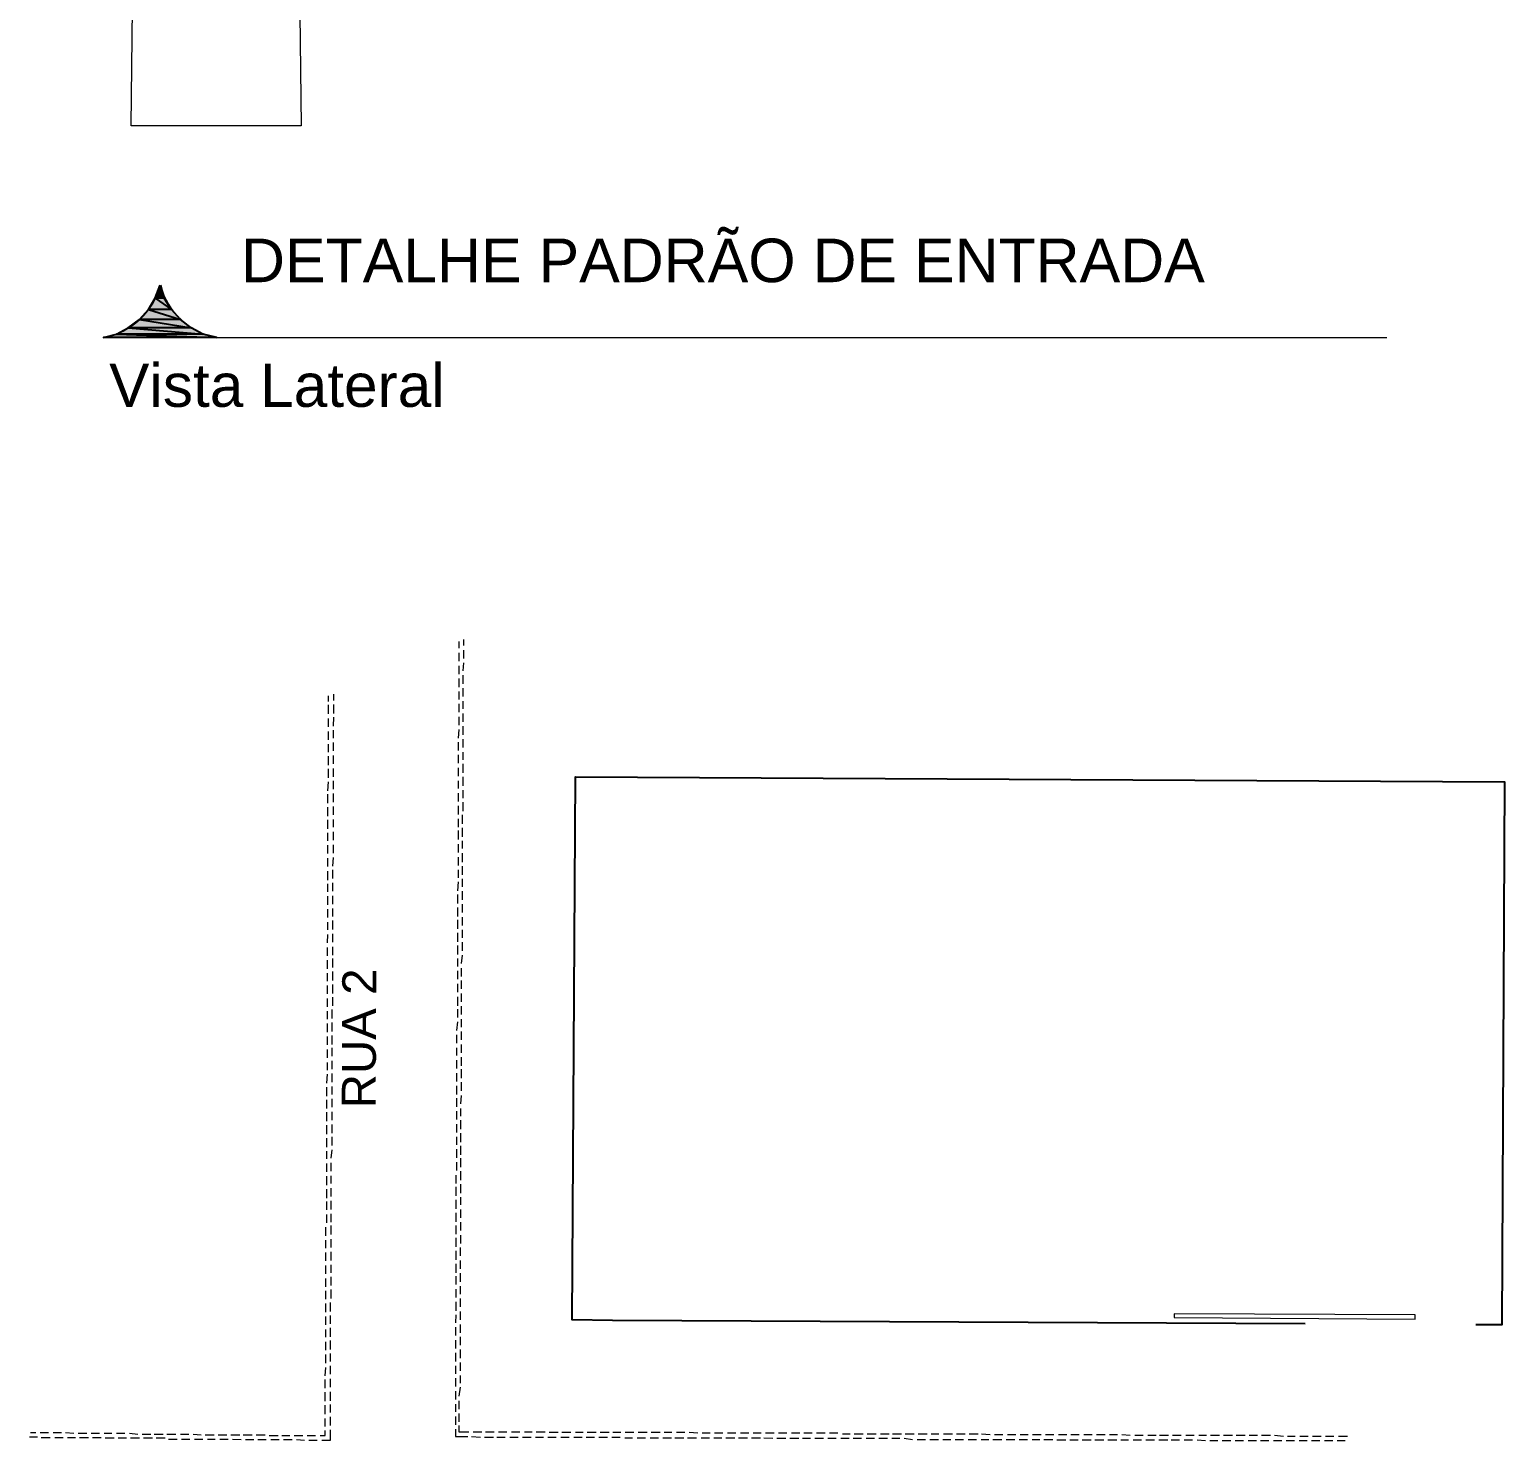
# Model space of a CAD drawing. Header units: millimetres. Extents: x 40 to 176, y -32 to 59.
# Drawn here: x 137.32 to 144.66, y -13.39 to -6.36 of the extents above; entities that cross this region are included whole.
import ezdxf

# ---------------------------------------------------------------- set-up
doc = ezdxf.new("R2010")
doc.units = ezdxf.units.MM
doc.layers.add('17 - Padrão de entrada', color=6, linetype='Continuous')
doc.layers.add('18 - Planta de situação', color=6, linetype='Continuous')
doc.styles.add('Arial0', font='arial.ttf', dxfattribs={"height": 3.14658})

msp = doc.modelspace()

# ---------------------------------------------------------------- hatches: boundary and pattern name
at = {"layer": '17 - Padrão de entrada', "true_color": 0x000005}
msp.add_hatch(color=5, dxfattribs=at).paths.add_polyline_path([(137.9698, -7.6375), (137.9894, -7.7017), (137.9447, -7.7017)])
h = msp.add_hatch(color=5, dxfattribs=at)
h.paths.add_polyline_path([(137.9894, -7.7017), (137.9447, -7.7017), (138.0257, -7.7576)])
h.paths.add_polyline_path([(137.9447, -7.7017), (138.0257, -7.7576), (137.9112, -7.7576)])
h = msp.add_hatch(color=5, dxfattribs=at)
h.paths.add_polyline_path([(138.0257, -7.7576), (137.9112, -7.7576), (138.0704, -7.8079)])
h.paths.add_polyline_path([(137.9112, -7.7576), (138.0704, -7.8079), (137.8665, -7.8079)])
h = msp.add_hatch(color=5, dxfattribs=at)
h.paths.add_polyline_path([(138.1235, -7.8498), (137.8106, -7.8498), (138.1821, -7.8805)])
h.paths.add_polyline_path([(137.8106, -7.8498), (138.1821, -7.8805), (137.7519, -7.8805)])
h = msp.add_hatch(color=5, dxfattribs=at)
h.paths.add_polyline_path([(138.0704, -7.8079), (137.8665, -7.8079), (138.1235, -7.8498)])
h.paths.add_polyline_path([(137.8665, -7.8079), (138.1235, -7.8498), (137.8106, -7.8498)])
h = msp.add_hatch(color=5, dxfattribs=at)
h.paths.add_polyline_path([(138.1821, -7.8805), (137.7519, -7.8805), (138.252, -7.8973)])
h.paths.add_polyline_path([(137.7519, -7.8805), (138.252, -7.8973), (137.6877, -7.8973)])

# ---------------------------------------------------------------- linework, layer by layer
at = {"layer": '17 - Padrão de entrada', "color": 9, "linetype": 'Continuous', "lineweight": 9, "true_color": 0xbababa}
for points in [[(137.8246, -6.8441), (137.8916, -0.9833), (137.8916, -0.9833)], [(138.6012, -0.9889), (138.671, -6.8441), (138.671, -6.8441)]]:
    msp.add_lwpolyline(points, dxfattribs=at)
at = {"layer": '17 - Padrão de entrada', "color": 7, "linetype": 'Continuous', "lineweight": 9, "true_color": 0x000007}
msp.add_lwpolyline([(138.671, -6.8441), (137.8246, -6.8441), (137.8246, -6.8441)], dxfattribs=at)
at = {"layer": '17 - Padrão de entrada', "color": 5, "linetype": 'Continuous', "lineweight": -2, "true_color": 0x000005}
for points in [[(137.9698, -7.6375), (137.9894, -7.7017), (137.9447, -7.7017)], [(137.9447, -7.7017), (138.0257, -7.7576), (137.9112, -7.7576)], [(137.9894, -7.7017), (137.9447, -7.7017), (138.0257, -7.7576)], [(137.9112, -7.7576), (138.0704, -7.8079), (137.8665, -7.8079)], [(138.0257, -7.7576), (137.9112, -7.7576), (138.0704, -7.8079)], [(137.8106, -7.8498), (138.1821, -7.8805), (137.7519, -7.8805)], [(137.8665, -7.8079), (138.1235, -7.8498), (137.8106, -7.8498)], [(138.1235, -7.8498), (137.8106, -7.8498), (138.1821, -7.8805)], [(138.0704, -7.8079), (137.8665, -7.8079), (138.1235, -7.8498)], [(137.7519, -7.8805), (138.252, -7.8973), (137.6877, -7.8973)], [(138.1821, -7.8805), (137.7519, -7.8805), (138.252, -7.8973)]]:
    msp.add_lwpolyline(points, close=True, dxfattribs=at)
at = {"layer": '17 - Padrão de entrada', "color": 5, "linetype": 'Continuous', "lineweight": 9, "true_color": 0x000005}
msp.add_lwpolyline([(137.6877, -7.8973), (144.0764, -7.8973), (144.0764, -7.8973)], dxfattribs=at)
for points in [[(137.6877, -7.8973), (137.8246, -7.8721), (137.9363, -7.7716), (137.9698, -7.6375)], [(137.9726, -7.6375), (138.0061, -7.7716), (138.1151, -7.8721), (138.252, -7.8973)]]:
    msp.add_open_spline(points, degree=3, dxfattribs=at)
at = {"layer": '18 - Planta de situação', "color": 251, "linetype": 'Continuous', "lineweight": 13, "true_color": 0x545454}
for points in [[(139.4811, -9.4309), (139.4811, -9.4002), (139.4811, -9.4002)], [(139.456, -9.4113), (139.456, -9.4449), (139.456, -9.4449)], [(139.456, -9.4672), (139.456, -9.5091), (139.456, -9.5091)], [(139.4811, -9.4952), (139.4811, -9.4533), (139.4811, -9.4533)], [(139.456, -9.5315), (139.456, -9.5734), (139.456, -9.5734)], [(139.4783, -9.5566), (139.4811, -9.5175), (139.4811, -9.5175)], [(139.456, -9.5957), (139.456, -9.6376), (139.456, -9.6376)], [(139.4783, -9.6209), (139.4783, -9.579), (139.4783, -9.579)], [(138.8079, -9.7103), (138.8079, -9.6823), (138.8079, -9.6823)], [(138.833, -9.6739), (138.833, -9.7047), (138.833, -9.7047)], [(139.456, -9.66), (139.456, -9.6991), (139.456, -9.6991)], [(139.4783, -9.6851), (139.4783, -9.6432), (139.4783, -9.6432)], [(138.8079, -9.7717), (138.8079, -9.727), (138.8079, -9.727)], [(138.833, -9.7242), (138.833, -9.7689), (138.833, -9.7689)], [(139.456, -9.7214), (139.456, -9.7633), (139.456, -9.7633)], [(139.4783, -9.7466), (139.4783, -9.7075), (139.4783, -9.7075)], [(138.8079, -9.836), (138.8079, -9.7941), (138.8079, -9.7941)], [(138.833, -9.7885), (138.8302, -9.8332), (138.8302, -9.8332)], [(139.456, -9.7857), (139.456, -9.8276), (139.456, -9.8276)], [(139.4783, -9.8108), (139.4783, -9.7689), (139.4783, -9.7689)], [(139.4783, -9.8751), (139.4783, -9.8332), (139.4783, -9.8332)], [(138.8079, -9.9002), (138.8079, -9.8583), (138.8079, -9.8583)], [(138.8302, -9.8527), (138.8302, -9.8918), (138.8302, -9.8918)], [(138.8302, -9.9142), (138.8302, -9.9561), (138.8302, -9.9561)], [(139.456, -9.8499), (139.4532, -9.8918), (139.4532, -9.8918)], [(139.4532, -9.9114), (139.4532, -9.9533), (139.4532, -9.9533)], [(139.4783, -9.9393), (139.4783, -9.8974), (139.4783, -9.8974)], [(138.8079, -9.9617), (138.8079, -9.9226), (138.8079, -9.9226)], [(138.8079, -10.0259), (138.8079, -9.9812), (138.8079, -9.9812)], [(138.8302, -9.9784), (138.8302, -10.0203), (138.8302, -10.0203)], [(139.4532, -9.9756), (139.4532, -10.0175), (139.4532, -10.0175)], [(139.4783, -10.0008), (139.4783, -9.9617), (139.4783, -9.9617)], [(138.8079, -10.0902), (138.8079, -10.0455), (138.8079, -10.0455)], [(138.8302, -10.0427), (138.8302, -10.0846), (138.8302, -10.0846)], [(139.4532, -10.0399), (139.4532, -10.0818), (139.4532, -10.0818)], [(139.4783, -10.065), (139.4783, -10.0203), (139.4783, -10.0203)], [(138.8051, -10.1544), (138.8079, -10.1097), (138.8079, -10.1097)], [(138.8302, -10.1041), (138.8302, -10.146), (138.8302, -10.146)], [(139.4532, -10.1041), (139.4532, -10.1433), (139.4532, -10.1433)], [(139.4783, -10.1293), (139.4783, -10.0846), (139.4783, -10.0846)], [(138.8051, -10.2159), (138.8051, -10.1712), (138.8051, -10.1712)], [(138.8302, -10.1684), (138.8302, -10.2103), (138.8302, -10.2103)], [(139.4532, -10.1656), (139.4532, -10.2075), (139.4532, -10.2075)], [(139.4783, -10.1907), (139.4783, -10.1516), (139.4783, -10.1516)], [(138.8051, -10.2801), (138.8051, -10.2354), (138.8051, -10.2354)], [(138.8302, -10.2326), (138.8302, -10.2745), (138.8302, -10.2745)], [(139.4532, -10.2298), (139.4532, -10.2718), (139.4532, -10.2718)], [(139.4755, -10.3192), (139.4755, -10.2745), (139.4755, -10.2745)], [(139.4783, -10.255), (139.4783, -10.2103), (139.4783, -10.2103)], [(138.8051, -10.3444), (138.8051, -10.2997), (138.8051, -10.2997)], [(138.8302, -10.2969), (138.8302, -10.336), (138.8302, -10.336)], [(139.4532, -10.2941), (139.4532, -10.336), (139.4532, -10.336)], [(139.4532, -10.3528), (139.4532, -10.3975), (139.4532, -10.3975)], [(139.4755, -10.3835), (139.4755, -10.3388), (139.4755, -10.3388)], [(138.8051, -10.403), (138.8051, -10.3639), (138.8051, -10.3639)], [(138.8051, -10.4673), (138.8051, -10.4254), (138.8051, -10.4254)], [(138.8302, -10.3584), (138.8302, -10.4003), (138.8302, -10.4003)], [(138.8302, -10.4226), (138.8302, -10.4645), (138.8302, -10.4645)], [(139.4532, -10.4198), (139.4532, -10.4617), (139.4532, -10.4617)], [(139.4755, -10.4422), (139.4755, -10.403), (139.4755, -10.403)], [(138.8051, -10.5315), (138.8051, -10.4896), (138.8051, -10.4896)], [(138.8302, -10.4869), (138.8274, -10.5288), (138.8274, -10.5288)], [(139.4532, -10.4841), (139.4532, -10.526), (139.4532, -10.526)], [(139.4755, -10.5092), (139.4755, -10.4645), (139.4755, -10.4645)], [(138.8051, -10.5986), (138.8051, -10.5539), (138.8051, -10.5539)], [(138.8274, -10.5483), (138.8274, -10.5902), (138.8274, -10.5902)], [(139.4532, -10.5483), (139.4532, -10.5874), (139.4532, -10.5874)], [(139.4755, -10.5735), (139.4755, -10.5288), (139.4755, -10.5288)], [(138.8051, -10.6573), (138.8051, -10.6181), (138.8051, -10.6181)], [(138.8274, -10.6126), (138.8274, -10.6545), (138.8274, -10.6545)], [(139.4532, -10.607), (139.4504, -10.6517), (139.4504, -10.6517)], [(139.4755, -10.6321), (139.4755, -10.593), (139.4755, -10.593)], [(138.8051, -10.7215), (138.8051, -10.6796), (138.8051, -10.6796)], [(138.8274, -10.6768), (138.8274, -10.7187), (138.8274, -10.7187)], [(139.4504, -10.6712), (139.4504, -10.7159), (139.4504, -10.7159)], [(139.4755, -10.6964), (139.4755, -10.6545), (139.4755, -10.6545)], [(139.4755, -10.7606), (139.4755, -10.7187), (139.4755, -10.7187)], [(138.8051, -10.7858), (138.8051, -10.7439), (138.8051, -10.7439)], [(138.8274, -10.7411), (138.8274, -10.7802), (138.8274, -10.7802)], [(139.4504, -10.7355), (139.4504, -10.7802), (139.4504, -10.7802)], [(139.4755, -10.8249), (139.4755, -10.783), (139.4755, -10.783)], [(138.8051, -10.8472), (138.8051, -10.8081), (138.8051, -10.8081)], [(138.8274, -10.7997), (138.8274, -10.8444), (138.8274, -10.8444)], [(138.8274, -10.8668), (138.8274, -10.9087), (138.8274, -10.9087)], [(139.4504, -10.7969), (139.4504, -10.8416), (139.4504, -10.8416)], [(139.4504, -10.8612), (139.4504, -10.9059), (139.4504, -10.9059)], [(139.4755, -10.8863), (139.4755, -10.8472), (139.4755, -10.8472)], [(138.8023, -10.9115), (138.8051, -10.8696), (138.8051, -10.8696)], [(138.8023, -10.9757), (138.8023, -10.9338), (138.8023, -10.9338)], [(138.8274, -10.931), (138.8274, -10.9729), (138.8274, -10.9729)], [(139.4504, -10.9254), (139.4504, -10.9701), (139.4504, -10.9701)], [(139.4755, -10.9506), (139.4755, -10.9087), (139.4755, -10.9087)], [(138.8023, -11.04), (138.8023, -10.9981), (138.8023, -10.9981)], [(138.8274, -10.9897), (138.8274, -11.0344), (138.8274, -11.0344)], [(139.4504, -10.9897), (139.4504, -11.0288), (139.4504, -11.0288)], [(139.4699, -11.0148), (139.4755, -10.9729), (139.4755, -10.9729)], [(138.8023, -11.1014), (138.8023, -11.0623), (138.8023, -11.0623)], [(138.8274, -11.0539), (138.8274, -11.0986), (138.8274, -11.0986)], [(139.4504, -11.0511), (139.4504, -11.093), (139.4504, -11.093)], [(139.4699, -11.0791), (139.4699, -11.0372), (139.4699, -11.0372)], [(138.8023, -11.1657), (138.8023, -11.1238), (138.8023, -11.1238)], [(138.8274, -11.1182), (138.8274, -11.1629), (138.8274, -11.1629)], [(139.4504, -11.1154), (139.4504, -11.1573), (139.4504, -11.1573)], [(139.4699, -11.1405), (139.4699, -11.0986), (139.4699, -11.0986)], [(139.4699, -11.2048), (139.4699, -11.1629), (139.4699, -11.1629)], [(138.8023, -11.2299), (138.8023, -11.188), (138.8023, -11.188)], [(138.8274, -11.1824), (138.8274, -11.2243), (138.8274, -11.2243)], [(139.4504, -11.1796), (139.4504, -11.2243), (139.4504, -11.2243)], [(139.4699, -11.269), (139.4699, -11.2271), (139.4699, -11.2271)], [(138.8023, -11.2914), (138.8023, -11.2523), (138.8023, -11.2523)], [(138.8246, -11.2439), (138.8246, -11.2886), (138.8246, -11.2886)], [(138.8246, -11.3081), (138.8246, -11.3528), (138.8246, -11.3528)], [(139.4504, -11.3054), (139.4448, -11.3473), (139.4448, -11.3473)], [(139.4504, -11.2411), (139.4504, -11.283), (139.4504, -11.283)], [(139.4699, -11.3305), (139.4699, -11.2914), (139.4699, -11.2914)], [(138.8023, -11.3556), (138.8023, -11.3137), (138.8023, -11.3137)], [(138.8023, -11.4199), (138.8023, -11.378), (138.8023, -11.378)], [(138.8246, -11.3724), (138.8246, -11.4171), (138.8246, -11.4171)], [(139.4448, -11.3696), (139.4448, -11.4115), (139.4448, -11.4115)], [(139.4699, -11.3947), (139.4699, -11.3528), (139.4699, -11.3528)], [(138.8023, -11.4841), (138.8023, -11.4422), (138.8023, -11.4422)], [(138.8246, -11.4339), (138.8246, -11.4758), (138.8246, -11.4758)], [(139.4448, -11.4339), (139.4448, -11.473), (139.4448, -11.473)], [(139.4699, -11.459), (139.4699, -11.4171), (139.4699, -11.4171)], [(138.8023, -11.5456), (138.8023, -11.5065), (138.8023, -11.5065)], [(138.8246, -11.4981), (138.8246, -11.54), (138.8246, -11.54)], [(139.4448, -11.4953), (139.4448, -11.5372), (139.4448, -11.5372)], [(139.4699, -11.5232), (139.4699, -11.4813), (139.4699, -11.4813)], [(138.7995, -11.6098), (138.8023, -11.5652), (138.8023, -11.5652)], [(138.8246, -11.5624), (138.8246, -11.6043), (138.8246, -11.6043)], [(139.4448, -11.5596), (139.4448, -11.6015), (139.4448, -11.6015)], [(139.4699, -11.5847), (139.4699, -11.54), (139.4699, -11.54)], [(138.7995, -11.6741), (138.7995, -11.6294), (138.7995, -11.6294)], [(138.8246, -11.6266), (138.8246, -11.6657), (138.8246, -11.6657)], [(139.4448, -11.6238), (139.4448, -11.6657), (139.4448, -11.6657)], [(139.4671, -11.7132), (139.4699, -11.6713), (139.4699, -11.6713)], [(139.4699, -11.649), (139.4699, -11.6043), (139.4699, -11.6043)], [(138.7995, -11.7356), (138.7995, -11.6937), (138.7995, -11.6937)], [(138.8246, -11.6881), (138.8246, -11.73), (138.8246, -11.73)], [(139.4448, -11.6853), (139.4448, -11.7272), (139.4448, -11.7272)], [(139.4448, -11.7495), (139.4448, -11.7914), (139.4448, -11.7914)], [(139.4671, -11.7747), (139.4671, -11.7356), (139.4671, -11.7356)], [(138.7995, -11.7998), (138.7995, -11.7551), (138.7995, -11.7551)], [(138.7995, -11.8641), (138.7995, -11.8194), (138.7995, -11.8194)], [(138.8246, -11.7523), (138.8246, -11.7942), (138.8246, -11.7942)], [(138.8246, -11.8166), (138.8246, -11.8585), (138.8246, -11.8585)], [(139.4448, -11.8138), (139.4448, -11.8557), (139.4448, -11.8557)], [(139.4671, -11.8389), (139.4671, -11.7942), (139.4671, -11.7942)], [(138.7995, -11.9283), (138.7995, -11.8836), (138.7995, -11.8836)], [(138.8246, -11.878), (138.8246, -11.9199), (138.8246, -11.9199)], [(139.4448, -11.878), (139.4448, -11.9171), (139.4448, -11.9171)], [(139.4671, -11.9032), (139.4671, -11.8585), (139.4671, -11.8585)], [(138.7995, -11.987), (138.7995, -11.9479), (138.7995, -11.9479)], [(138.8246, -11.9423), (138.8191, -11.9842), (138.8191, -11.9842)], [(139.4448, -11.9395), (139.4448, -11.9814), (139.4448, -11.9814)], [(139.4671, -11.9674), (139.4671, -11.9227), (139.4671, -11.9227)], [(138.7995, -12.0512), (138.7995, -12.0093), (138.7995, -12.0093)], [(138.8191, -12.0065), (138.8191, -12.0484), (138.8191, -12.0484)], [(139.4448, -12.0037), (139.4448, -12.0456), (139.4448, -12.0456)], [(139.4671, -12.0289), (139.4671, -11.9842), (139.4671, -11.9842)], [(138.7995, -12.1183), (138.7995, -12.0736), (138.7995, -12.0736)], [(138.8191, -12.0708), (138.8191, -12.1099), (138.8191, -12.1099)], [(139.442, -12.068), (139.442, -12.1099), (139.442, -12.1099)], [(139.4671, -12.0931), (139.4671, -12.0484), (139.4671, -12.0484)], [(139.4671, -12.1574), (139.4671, -12.1127), (139.4671, -12.1127)], [(138.7995, -12.1825), (138.7995, -12.1378), (138.7995, -12.1378)], [(138.8191, -12.1322), (138.8191, -12.1741), (138.8191, -12.1741)], [(139.442, -12.1266), (139.442, -12.1713), (139.442, -12.1713)], [(139.442, -12.1909), (139.442, -12.2356), (139.442, -12.2356)], [(139.4671, -12.216), (139.4671, -12.1769), (139.4671, -12.1769)], [(138.7995, -12.2412), (138.7995, -12.1993), (138.7995, -12.1993)], [(138.7995, -12.3054), (138.7995, -12.2635), (138.7995, -12.2635)], [(138.8191, -12.1965), (138.8191, -12.2384), (138.8191, -12.2384)], [(138.8191, -12.2607), (138.8191, -12.3026), (138.8191, -12.3026)], [(139.442, -12.2551), (139.442, -12.2998), (139.442, -12.2998)], [(139.4671, -12.2803), (139.4671, -12.2384), (139.4671, -12.2384)], [(138.7939, -12.3697), (138.7939, -12.3278), (138.7939, -12.3278)], [(138.8191, -12.3194), (138.8191, -12.3641), (138.8191, -12.3641)], [(139.442, -12.3194), (139.442, -12.3613), (139.442, -12.3613)], [(139.4671, -12.3445), (139.4671, -12.3026), (139.4671, -12.3026)], [(138.7939, -12.4311), (138.7939, -12.392), (138.7939, -12.392)], [(138.8191, -12.3864), (138.8191, -12.4283), (138.8191, -12.4283)], [(139.442, -12.3809), (139.442, -12.4256), (139.442, -12.4256)], [(139.4671, -12.4088), (139.4671, -12.3669), (139.4671, -12.3669)], [(138.7939, -12.4954), (138.7939, -12.4535), (138.7939, -12.4535)], [(138.8191, -12.4507), (138.8191, -12.4926), (138.8191, -12.4926)], [(139.442, -12.4451), (139.442, -12.4898), (139.442, -12.4898)], [(139.4644, -12.4703), (139.4644, -12.4283), (139.4644, -12.4283)], [(138.7939, -12.5596), (138.7939, -12.5177), (138.7939, -12.5177)], [(138.8191, -12.5149), (138.8191, -12.5541), (138.8191, -12.5541)], [(139.442, -12.5094), (139.442, -12.5541), (139.442, -12.5541)], [(139.4644, -12.5345), (139.4644, -12.4926), (139.4644, -12.4926)], [(139.4644, -12.5988), (139.4644, -12.5568), (139.4644, -12.5568)], [(138.7939, -12.6239), (138.7939, -12.582), (138.7939, -12.582)], [(138.8191, -12.5736), (138.8191, -12.6183), (138.8191, -12.6183)], [(139.442, -12.5708), (139.442, -12.6127), (139.442, -12.6127)], [(139.4644, -12.6602), (139.4644, -12.6211), (139.4644, -12.6211)], [(138.7939, -12.6854), (138.7939, -12.6434), (138.7939, -12.6434)], [(138.8163, -12.7021), (138.8163, -12.7468), (138.8163, -12.7468)], [(138.8191, -12.6379), (138.8191, -12.6826), (138.8191, -12.6826)], [(139.442, -12.6351), (139.442, -12.677), (139.442, -12.677)], [(139.442, -12.6993), (139.442, -12.744), (139.442, -12.744)], [(139.4644, -12.7245), (139.4644, -12.6826), (139.4644, -12.6826)], [(138.7939, -12.7496), (138.7939, -12.7077), (138.7939, -12.7077)], [(138.7939, -12.8139), (138.7939, -12.772), (138.7939, -12.772)], [(138.8163, -12.7664), (138.8163, -12.8083), (138.8163, -12.8083)], [(139.442, -12.7636), (139.4392, -12.8027), (139.4392, -12.8027)], [(139.4644, -12.7887), (139.4644, -12.7468), (139.4644, -12.7468)], [(138.7939, -12.8753), (138.7939, -12.8362), (138.7939, -12.8362)], [(138.8163, -12.8278), (138.8163, -12.8725), (138.8163, -12.8725)], [(139.4392, -12.825), (139.4392, -12.8669), (139.4392, -12.8669)], [(139.4644, -12.853), (139.4644, -12.8111), (139.4644, -12.8111)], [(138.7939, -12.9396), (138.7939, -12.8977), (138.7939, -12.8977)], [(138.8163, -12.8921), (138.8163, -12.9368), (138.8163, -12.9368)], [(139.4392, -12.8893), (139.4392, -12.9312), (139.4392, -12.9312)], [(139.4644, -12.9144), (139.4644, -12.8725), (139.4644, -12.8725)], [(138.7939, -13.0038), (138.7939, -12.9619), (138.7939, -12.9619)], [(138.8163, -12.9563), (138.8163, -12.9954), (138.8163, -12.9954)], [(139.4392, -12.9535), (139.4392, -12.9954), (139.4392, -12.9954)], [(139.4644, -12.9787), (139.4644, -12.9368), (139.4644, -12.9368)], [(138.7911, -13.0681), (138.7939, -13.0262), (138.7939, -13.0262)], [(138.8163, -13.0178), (138.8163, -13.0597), (138.8163, -13.0597)], [(139.4392, -13.0178), (139.4392, -13.0569), (139.4392, -13.0569)], [(139.4644, -13.0429), (139.4644, -13.001), (139.4644, -13.001)], [(139.4644, -13.1044), (139.4644, -13.0653), (139.4644, -13.0653)], [(138.7911, -13.1295), (138.7911, -13.0848), (138.7911, -13.0848)], [(138.8163, -13.082), (138.8163, -13.1239), (138.8163, -13.1239)], [(139.4392, -13.0792), (139.4392, -13.1211), (139.4392, -13.1211)], [(139.4392, -13.1435), (139.4392, -13.1854), (139.4392, -13.1854)], [(139.4588, -13.1686), (139.4644, -13.1239), (139.4644, -13.1239)], [(138.7911, -13.1938), (138.7911, -13.1491), (138.7911, -13.1491)], [(138.7911, -13.258), (138.7911, -13.2133), (138.7911, -13.2133)], [(138.8163, -13.1463), (138.8163, -13.191), (138.8163, -13.191)], [(138.8163, -13.2105), (138.8163, -13.2496), (138.8163, -13.2496)], [(139.4392, -13.2077), (139.4392, -13.2468), (139.4392, -13.2468)], [(139.4588, -13.2329), (139.4588, -13.191), (139.4588, -13.191)], [(138.7911, -13.3195), (138.7911, -13.2804), (138.7911, -13.2804)], [(138.8163, -13.272), (138.8163, -13.3139), (138.8163, -13.3139)], [(139.4392, -13.2692), (139.4392, -13.3111), (139.4392, -13.3111)], [(139.4588, -13.2971), (139.4588, -13.2552), (139.4588, -13.2552)], [(137.3245, -13.3502), (137.3497, -13.3502), (137.3497, -13.3502)], [(137.372, -13.3502), (137.4139, -13.3502), (137.4139, -13.3502)], [(137.4363, -13.3502), (137.4782, -13.3502), (137.4782, -13.3502)], [(137.4977, -13.3502), (137.5396, -13.353), (137.5396, -13.353)], [(137.562, -13.353), (137.6039, -13.353), (137.6039, -13.353)], [(137.6262, -13.353), (137.6681, -13.353), (137.6681, -13.353)], [(137.6905, -13.353), (137.7296, -13.353), (137.7296, -13.353)], [(137.7519, -13.353), (137.7938, -13.353), (137.7938, -13.353)], [(137.8162, -13.353), (137.8581, -13.3586), (137.8581, -13.3586)], [(137.8804, -13.3586), (137.9223, -13.3586), (137.9223, -13.3586)], [(137.9391, -13.3586), (137.9838, -13.3586), (137.9838, -13.3586)], [(138.0033, -13.3586), (138.048, -13.3586), (138.048, -13.3586)], [(138.0704, -13.3586), (138.1123, -13.3586), (138.1123, -13.3586)], [(138.1346, -13.3586), (138.1737, -13.3614), (138.1737, -13.3614)], [(138.1933, -13.3614), (138.238, -13.3614), (138.238, -13.3614)], [(138.2576, -13.3614), (138.3022, -13.3614), (138.3022, -13.3614)], [(138.3218, -13.3614), (138.3665, -13.3614), (138.3665, -13.3614)], [(138.3833, -13.3614), (138.428, -13.3614), (138.428, -13.3614)], [(138.4475, -13.3614), (138.4922, -13.3614), (138.4922, -13.3614)], [(138.5118, -13.3642), (138.5565, -13.3642), (138.5565, -13.3642)], [(138.576, -13.3642), (138.6151, -13.3642), (138.6151, -13.3642)], [(138.6375, -13.3642), (138.6794, -13.3642), (138.6794, -13.3642)], [(138.7017, -13.3642), (138.7436, -13.3642), (138.7436, -13.3642)], [(138.766, -13.3642), (138.7911, -13.3642), (138.7911, -13.3642)], [(138.8163, -13.3362), (138.8163, -13.3698), (138.8163, -13.3893), (138.7744, -13.3893)], [(138.7911, -13.3642), (138.7911, -13.339), (138.7911, -13.339)], [(139.4392, -13.3334), (139.4392, -13.3698), (139.4588, -13.3698), (139.5007, -13.3698)], [(139.5063, -13.3474), (139.4588, -13.3474), (139.4588, -13.3139)], [(139.5705, -13.3474), (139.5286, -13.3474), (139.5286, -13.3474)], [(139.632, -13.3474), (139.5901, -13.3474), (139.5901, -13.3474)], [(139.6962, -13.3474), (139.6543, -13.3474), (139.6543, -13.3474)], [(139.7605, -13.3474), (139.7186, -13.3474), (139.7186, -13.3474)], [(139.8219, -13.3474), (139.7828, -13.3474), (139.7828, -13.3474)], [(139.8862, -13.3474), (139.8415, -13.3474), (139.8415, -13.3474)], [(139.9504, -13.3502), (139.9057, -13.3502), (139.9057, -13.3502)], [(140.0147, -13.3502), (139.97, -13.3502), (139.97, -13.3502)], [(140.0761, -13.3502), (140.037, -13.3502), (140.037, -13.3502)], [(140.1404, -13.3502), (140.0957, -13.3502), (140.0957, -13.3502)], [(140.2046, -13.3502), (140.1599, -13.3502), (140.1599, -13.3502)], [(140.2633, -13.3502), (140.2242, -13.3502), (140.2242, -13.3502)], [(140.3275, -13.3502), (140.2856, -13.3502), (140.2856, -13.3502)], [(140.3946, -13.3502), (140.3499, -13.3502), (140.3499, -13.3502)], [(140.4588, -13.3502), (140.4141, -13.3502), (140.4141, -13.3502)], [(140.5175, -13.3502), (140.4784, -13.3502), (140.4784, -13.3502)], [(140.5818, -13.3502), (140.5399, -13.3502), (140.5399, -13.3502)], [(140.646, -13.353), (140.6041, -13.3502), (140.6041, -13.3502)], [(140.7075, -13.353), (140.6684, -13.353), (140.6684, -13.353)], [(140.7717, -13.353), (140.7298, -13.353), (140.7298, -13.353)], [(140.836, -13.353), (140.7941, -13.353), (140.7941, -13.353)], [(140.9002, -13.353), (140.8583, -13.353), (140.8583, -13.353)], [(140.9617, -13.353), (140.9226, -13.353), (140.9226, -13.353)], [(141.0259, -13.353), (140.984, -13.353), (140.984, -13.353)], [(141.0902, -13.353), (141.0483, -13.353), (141.0483, -13.353)], [(141.1544, -13.353), (141.1125, -13.353), (141.1125, -13.353)], [(141.2159, -13.353), (141.174, -13.353), (141.174, -13.353)], [(141.2801, -13.353), (141.2382, -13.353), (141.2382, -13.353)], [(141.3444, -13.353), (141.3025, -13.353), (141.3025, -13.353)], [(141.4058, -13.3586), (141.3667, -13.3586), (141.3667, -13.3586)], [(141.4701, -13.3586), (141.4254, -13.3586), (141.4254, -13.3586)], [(141.5343, -13.3586), (141.4897, -13.3586), (141.4897, -13.3586)], [(141.5986, -13.3586), (141.5567, -13.3586), (141.5567, -13.3586)], [(141.6601, -13.3586), (141.6154, -13.3586), (141.6154, -13.3586)], [(141.7243, -13.3586), (141.6796, -13.3586), (141.6796, -13.3586)], [(141.7886, -13.3586), (141.7439, -13.3586), (141.7439, -13.3586)], [(141.8472, -13.3586), (141.8081, -13.3586), (141.8081, -13.3586)], [(141.9143, -13.3586), (141.8696, -13.3586), (141.8696, -13.3586)], [(141.9785, -13.3586), (141.9338, -13.3586), (141.9338, -13.3586)], [(142.0428, -13.3586), (141.9981, -13.3586), (141.9981, -13.3586)], [(142.1014, -13.3614), (142.0595, -13.3586), (142.0595, -13.3586)], [(142.1657, -13.3614), (142.1238, -13.3614), (142.1238, -13.3614)], [(142.2299, -13.3614), (142.188, -13.3614), (142.188, -13.3614)], [(142.2914, -13.3614), (142.2523, -13.3614), (142.2523, -13.3614)], [(142.3556, -13.3614), (142.3137, -13.3614), (142.3137, -13.3614)], [(142.4199, -13.3614), (142.378, -13.3614), (142.378, -13.3614)], [(142.4841, -13.3614), (142.4422, -13.3614), (142.4422, -13.3614)], [(142.5456, -13.3614), (142.5037, -13.3614), (142.5037, -13.3614)], [(142.6099, -13.3614), (142.568, -13.3614), (142.568, -13.3614)], [(142.6741, -13.3614), (142.6322, -13.3614), (142.6322, -13.3614)], [(142.7356, -13.3614), (142.6965, -13.3614), (142.6965, -13.3614)], [(142.7998, -13.3642), (142.7579, -13.3614), (142.7579, -13.3614)], [(142.8641, -13.3642), (142.8222, -13.3642), (142.8222, -13.3642)], [(142.9283, -13.3642), (142.8864, -13.3642), (142.8864, -13.3642)], [(142.9898, -13.3642), (142.9451, -13.3642), (142.9451, -13.3642)], [(143.054, -13.3642), (143.0093, -13.3642), (143.0093, -13.3642)], [(143.1183, -13.3642), (143.0764, -13.3642), (143.0764, -13.3642)], [(143.1797, -13.3642), (143.1406, -13.3642), (143.1406, -13.3642)], [(143.244, -13.3642), (143.1993, -13.3642), (143.1993, -13.3642)], [(143.3082, -13.3642), (143.2635, -13.3642), (143.2635, -13.3642)], [(143.3725, -13.3642), (143.3278, -13.3642), (143.3278, -13.3642)], [(143.4339, -13.3642), (143.392, -13.3642), (143.392, -13.3642)], [(143.4982, -13.3642), (143.4535, -13.3642), (143.4535, -13.3642)], [(143.5624, -13.3698), (143.5177, -13.3642), (143.5177, -13.3642)], [(137.358, -13.3726), (137.3189, -13.3726), (137.3189, -13.3726)], [(137.4223, -13.3754), (137.3776, -13.3754), (137.3776, -13.3754)], [(137.4865, -13.3754), (137.4446, -13.3754), (137.4446, -13.3754)], [(137.548, -13.3754), (137.5089, -13.3754), (137.5089, -13.3754)], [(137.6123, -13.3754), (137.5676, -13.3754), (137.5676, -13.3754)], [(137.6765, -13.3754), (137.6318, -13.3754), (137.6318, -13.3754)], [(137.7408, -13.3781), (137.6961, -13.3781), (137.6961, -13.3781)], [(137.8022, -13.3781), (137.7603, -13.3781), (137.7603, -13.3781)], [(137.8665, -13.3781), (137.8218, -13.3781), (137.8218, -13.3781)], [(137.9307, -13.3781), (137.886, -13.3781), (137.886, -13.3781)], [(137.995, -13.3781), (137.9503, -13.3781), (137.9503, -13.3781)], [(138.0536, -13.3837), (138.0117, -13.3837), (138.0117, -13.3837)], [(138.1179, -13.3837), (138.076, -13.3837), (138.076, -13.3837)], [(138.1821, -13.3837), (138.1402, -13.3837), (138.1402, -13.3837)], [(138.2436, -13.3837), (138.2045, -13.3837), (138.2045, -13.3837)], [(138.3078, -13.3837), (138.2659, -13.3837), (138.2659, -13.3837)], [(138.3721, -13.3865), (138.3302, -13.3837), (138.3302, -13.3837)], [(138.4363, -13.3865), (138.3944, -13.3865), (138.3944, -13.3865)], [(138.4978, -13.3865), (138.4559, -13.3865), (138.4559, -13.3865)], [(138.562, -13.3865), (138.5201, -13.3865), (138.5201, -13.3865)], [(138.6263, -13.3865), (138.5844, -13.3865), (138.5844, -13.3865)], [(138.6878, -13.3893), (138.6486, -13.3865), (138.6486, -13.3865)], [(138.752, -13.3893), (138.7101, -13.3893), (138.7101, -13.3893)], [(139.5202, -13.3698), (139.5649, -13.3726), (139.5649, -13.3726)], [(139.5845, -13.3726), (139.6292, -13.3726), (139.6292, -13.3726)], [(139.6459, -13.3726), (139.6878, -13.3726), (139.6878, -13.3726)], [(139.7102, -13.3726), (139.7521, -13.3726), (139.7521, -13.3726)], [(139.7744, -13.3726), (139.8163, -13.3726), (139.8163, -13.3726)], [(139.8387, -13.3726), (139.8778, -13.3726), (139.8778, -13.3726)], [(139.9001, -13.3726), (139.942, -13.3726), (139.942, -13.3726)], [(139.9644, -13.3726), (140.0063, -13.3726), (140.0063, -13.3726)], [(140.0286, -13.3726), (140.0705, -13.3726), (140.0705, -13.3726)], [(140.0901, -13.3726), (140.132, -13.3726), (140.132, -13.3726)], [(140.1544, -13.3726), (140.1963, -13.3726), (140.1963, -13.3726)], [(140.2186, -13.3726), (140.2605, -13.3726), (140.2605, -13.3726)], [(140.2829, -13.3754), (140.322, -13.3754), (140.322, -13.3754)], [(140.3443, -13.3754), (140.3862, -13.3754), (140.3862, -13.3754)], [(140.4086, -13.3754), (140.4505, -13.3754), (140.4505, -13.3754)], [(140.4728, -13.3754), (140.5147, -13.3754), (140.5147, -13.3754)], [(140.5315, -13.3754), (140.5762, -13.3754), (140.5762, -13.3754)], [(140.5957, -13.3754), (140.6404, -13.3754), (140.6404, -13.3754)], [(140.6628, -13.3754), (140.7047, -13.3754), (140.7047, -13.3754)], [(140.727, -13.3754), (140.7661, -13.3754), (140.7661, -13.3754)], [(140.7857, -13.3754), (140.8304, -13.3754), (140.8304, -13.3754)], [(140.8499, -13.3754), (140.8946, -13.3754), (140.8946, -13.3754)], [(140.9142, -13.3754), (140.9589, -13.3754), (140.9589, -13.3754)], [(140.9756, -13.3754), (141.0203, -13.3781), (141.0203, -13.3781)], [(141.0399, -13.3781), (141.0846, -13.3781), (141.0846, -13.3781)], [(141.1041, -13.3781), (141.1488, -13.3781), (141.1488, -13.3781)], [(141.1684, -13.3781), (141.2075, -13.3781), (141.2075, -13.3781)], [(141.2299, -13.3781), (141.2718, -13.3781), (141.2718, -13.3781)], [(141.2941, -13.3781), (141.336, -13.3781), (141.336, -13.3781)], [(141.3584, -13.3781), (141.4003, -13.3781), (141.4003, -13.3781)], [(141.4198, -13.3781), (141.4617, -13.3781), (141.4617, -13.3781)], [(141.4841, -13.3781), (141.526, -13.3781), (141.526, -13.3781)], [(141.5483, -13.3781), (141.5902, -13.3781), (141.5902, -13.3781)], [(141.6126, -13.3781), (141.6517, -13.3781), (141.6517, -13.3781)], [(141.674, -13.3781), (141.7159, -13.3837), (141.7159, -13.3837)], [(141.7383, -13.3837), (141.7802, -13.3837), (141.7802, -13.3837)], [(141.8025, -13.3837), (141.8444, -13.3837), (141.8444, -13.3837)], [(141.8668, -13.3837), (141.9059, -13.3837), (141.9059, -13.3837)], [(141.9282, -13.3837), (141.9701, -13.3837), (141.9701, -13.3837)], [(141.9925, -13.3837), (142.0344, -13.3837), (142.0344, -13.3837)], [(142.0567, -13.3837), (142.0958, -13.3837), (142.0958, -13.3837)], [(142.1154, -13.3837), (142.1601, -13.3837), (142.1601, -13.3837)], [(142.1824, -13.3837), (142.2243, -13.3837), (142.2243, -13.3837)], [(142.2467, -13.3837), (142.2886, -13.3837), (142.2886, -13.3837)], [(142.3109, -13.3837), (142.3501, -13.3837), (142.3501, -13.3837)], [(142.3696, -13.3837), (142.4143, -13.3837), (142.4143, -13.3837)], [(142.4339, -13.3865), (142.4786, -13.3865), (142.4786, -13.3865)], [(142.4981, -13.3865), (142.54, -13.3865), (142.54, -13.3865)], [(142.5596, -13.3865), (142.6043, -13.3865), (142.6043, -13.3865)], [(142.6238, -13.3865), (142.6685, -13.3865), (142.6685, -13.3865)], [(142.6881, -13.3865), (142.7328, -13.3865), (142.7328, -13.3865)], [(142.7523, -13.3865), (142.7914, -13.3865), (142.7914, -13.3865)], [(142.8138, -13.3865), (142.8557, -13.3865), (142.8557, -13.3865)], [(142.878, -13.3865), (142.9199, -13.3865), (142.9199, -13.3865)], [(142.9423, -13.3865), (142.987, -13.3865), (142.987, -13.3865)], [(143.0037, -13.3865), (143.0456, -13.3865), (143.0456, -13.3865)], [(143.068, -13.3865), (143.1099, -13.3865), (143.1099, -13.3865)], [(143.1322, -13.3865), (143.1741, -13.3893), (143.1741, -13.3893)], [(143.1965, -13.3893), (143.2356, -13.3893), (143.2356, -13.3893)], [(143.2579, -13.3893), (143.2999, -13.3893), (143.2999, -13.3893)], [(143.3222, -13.3893), (143.3641, -13.3893), (143.3641, -13.3893)], [(143.3865, -13.3893), (143.4284, -13.3893), (143.4284, -13.3893)], [(143.4479, -13.3893), (143.4898, -13.3893), (143.4898, -13.3893)], [(143.5122, -13.3893), (143.5541, -13.3893), (143.5541, -13.3893)], [(143.5764, -13.3893), (143.6183, -13.3893), (143.6183, -13.3893)], [(143.6211, -13.3698), (143.582, -13.3698), (143.582, -13.3698)], [(143.6407, -13.3893), (143.6798, -13.3893), (143.6798, -13.3893)], [(143.6854, -13.3698), (143.6435, -13.3698), (143.6435, -13.3698)], [(143.7021, -13.3893), (143.744, -13.3893), (143.744, -13.3893)], [(143.7496, -13.3698), (143.7077, -13.3698), (143.7077, -13.3698)], [(143.7664, -13.3893), (143.8083, -13.3893), (143.8083, -13.3893)], [(143.8139, -13.3698), (143.772, -13.3698), (143.772, -13.3698)], [(143.8306, -13.3893), (143.8697, -13.3893), (143.8697, -13.3893)], [(143.8809, -13.3698), (143.8362, -13.3698), (143.8362, -13.3698)]]:
    msp.add_lwpolyline(points, dxfattribs=at)
at = {"layer": '18 - Planta de situação', "color": 7, "linetype": 'Continuous', "lineweight": -2, "true_color": 0x000007}
msp.add_lwpolyline([(143.6714, -12.8083), (140.2214, -12.7915), (140.0203, -12.7887), (140.037, -10.0846), (144.6631, -10.1097), (144.6491, -12.8139), (144.5206, -12.8139)], dxfattribs=at)
at = {"layer": '18 - Planta de situação', "color": 7, "linetype": 'Continuous', "lineweight": 9, "true_color": 0x000007}
msp.add_lwpolyline([(143.0177, -12.758), (143.0177, -12.7775), (144.2189, -12.7859), (144.2189, -12.7636)], close=True, dxfattribs=at)

# ---------------------------------------------------------------- texts
at = {"layer": '17 - Padrão de entrada', "color": 7, "true_color": 0x000007, "style": 'Arial0'}
for s, height, p in [('DETALHE PADRÃO DE ENTRADA', 0.216925, (138.3721, -7.6218)), ('Vista Lateral', 0.215154, (137.7156, -8.2426))]:
    msp.add_text(s, height=height, dxfattribs=at).set_placement(p)
at = {"layer": '18 - Planta de situação', "color": 252, "true_color": 0x989898, "style": 'Arial0'}
msp.add_text('RUA 2', height=0.16919, rotation=89.71983, dxfattribs=at).set_placement((139.0425, -11.7356))

doc.saveas('drawing.dxf')
